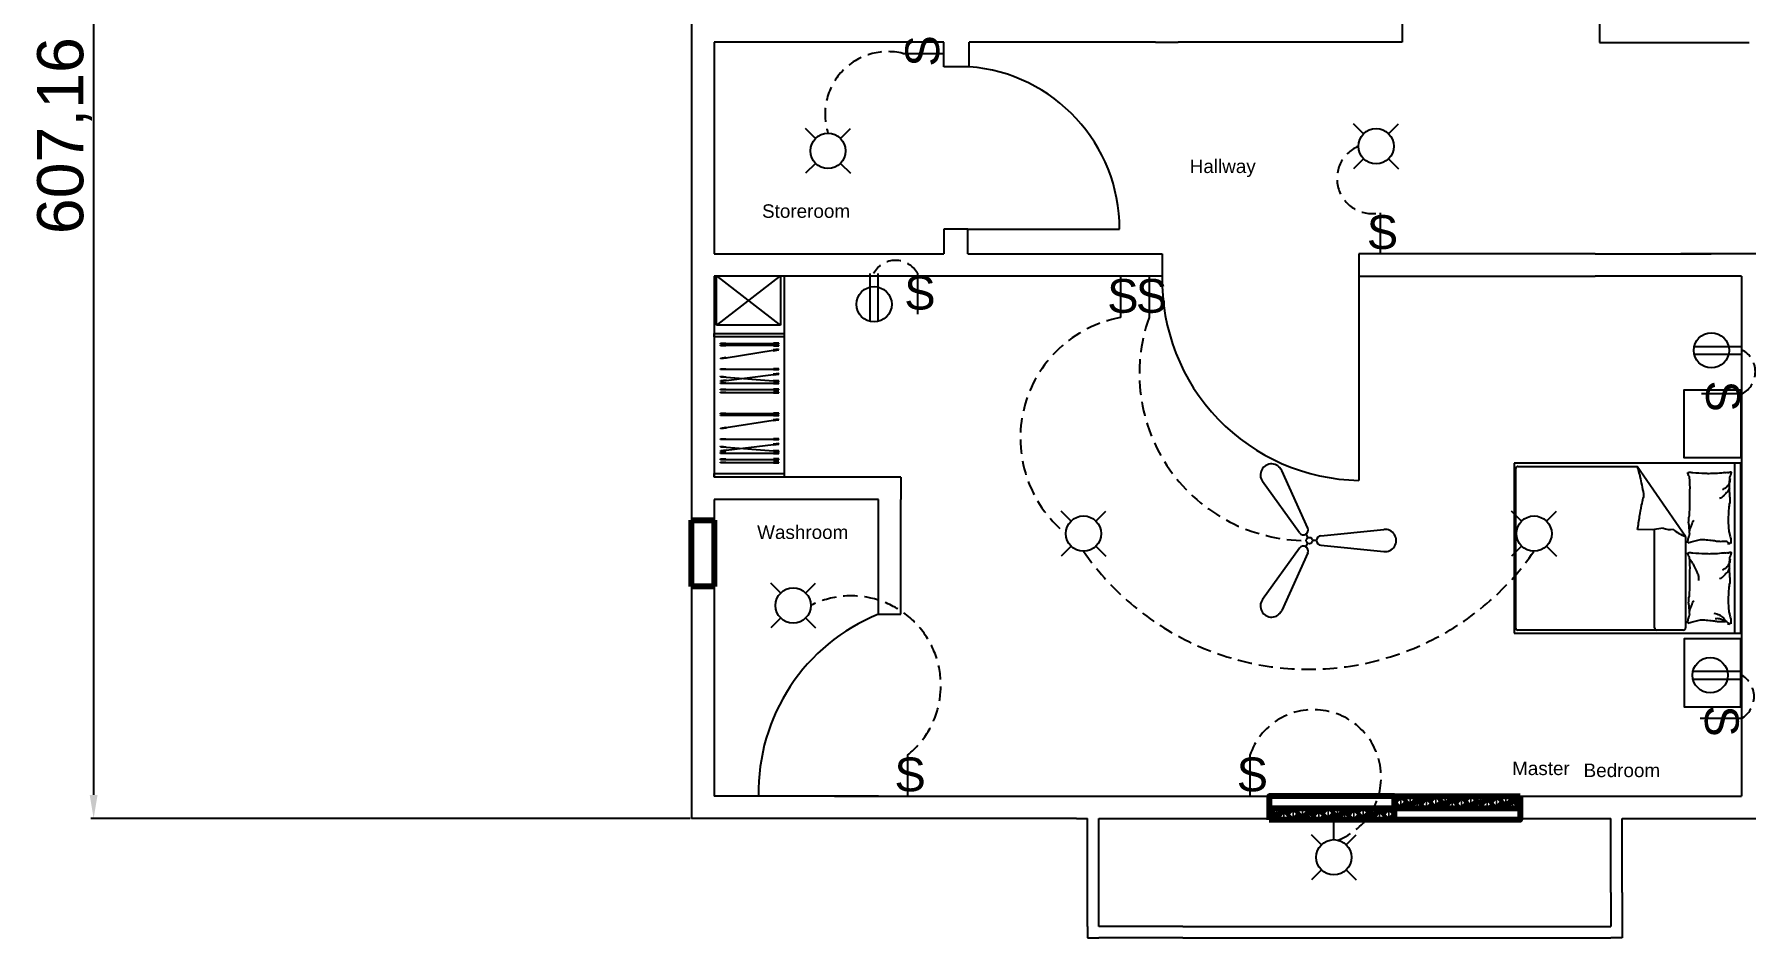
# Model space of a CAD drawing. Header units: feet. Extents: x 15180 to 17114, y 6067 to 8094.
# Drawn here: x 15180 to 15941, y 6067 to 6469 of the extents above; entities that cross this region are included whole.
import ezdxf

# ---------------------------------------------------------------- set-up
doc = ezdxf.new("R2010")
doc.units = ezdxf.units.FT
doc.linetypes.add('HIDDEN', pattern=[9.525, 6.35, -3.175])
for name, color, linetype in [('Dimension', 130, 'Continuous'), ('doors', 211, 'Continuous'), ('Electrical', 50, 'Continuous'), ('Electrical Hidden', 120, 'HIDDEN'), ('freecads.com', 7, 'Continuous'), ('Switches', 90, 'Continuous')]:
    doc.layers.add(name, color=color, linetype=linetype)
doc.layers.add('Windows', color=142, linetype='Continuous', lineweight=80)
doc.styles.add('DIM_FONT', font='SIMPLEX.shx', dxfattribs={"width": 0.8})
doc.styles.get("Standard").update_dxf_attribs({"font": 'arial.ttf'})
doc.dimstyles.new('ISO-25', dxfattribs={"dimtxt": 20.5, "dimasz": 10.5, "dimexe": 1.25, "dimexo": 0.625, "dimtad": 1, "dimtxsty": 'Standard', "dimcen": 2.5, "dimadec": 0, "dimazin": 0, "dimtfac": 1, "dimtmove": 0, "dimatfit": 3, "dimfxl": 1, "dimarcsym": 0})

# ---------------------------------------------------------------- blocks, each defined once
blk = doc.blocks.new('*D4')
at = {"layer": 'Defpoints', "color": 0, "transparency": 16777216}
for p in [(15472.11, 6727.24), (15206.46, 6120.08), (15472.11, 6120.08)]:
    blk.add_point(p, dxfattribs=at)
at = {"layer": 'Dimension', "color": 0, "lineweight": -2, "transparency": 16777216}
for p, q in [((15471.49, 6727.24), (15205.21, 6727.24)), ((15206.46, 6716.74), (15206.46, 6130.58)), ((15471.49, 6120.08), (15205.21, 6120.08))]:
    blk.add_line(p, q, dxfattribs=at)
at = {"layer": 'Dimension', "color": 0, "transparency": 16777216}
for points in [[(15204.71, 6716.74), (15208.21, 6716.74), (15206.46, 6727.24)], [(15204.71, 6130.58), (15208.21, 6130.58), (15206.46, 6120.08)]]:
    blk.add_solid(points, dxfattribs=at)
at = {"layer": 'Dimension', "color": 0, "transparency": 16777216, "insert": (15193.52, 6423.66), "char_height": 20.5, "attachment_point": 5, "rotation": 90}
blk.add_mtext('607,16', dxfattribs=at)
blk = doc.blocks.new('*U116')
at = {"layer": 'Electrical'}
blk.add_line((-2.22, -2.22), (2.22, 2.22), dxfattribs=at)
blk = doc.blocks.new('*U117')
at = {"layer": 'Electrical', "color": 0, "linetype": 'ByBlock', "lineweight": -2, "transparency": 16777216}
for p, rotation in [((12970.18, 6151.56), 90.00000000000001), ((12970.18, 6136.04), 180), ((12985.7, 6136.04), 270)]:
    blk.add_blockref('*U116', p, dxfattribs=dict(at, rotation=rotation))
blk.add_blockref('*U116', (12985.7, 6151.56), dxfattribs=at)
blk = doc.blocks.new('*U119')
at = {"layer": 'Electrical'}
blk.add_line((-2.22, -2.22), (2.22, 2.22), dxfattribs=at)
blk = doc.blocks.new('*U120')
at = {"layer": 'Electrical', "color": 0, "linetype": 'ByBlock', "lineweight": -2, "transparency": 16777216}
for p, rotation in [((12970.18, 6151.56), 90.00000000000001), ((12970.18, 6136.04), 180), ((12985.7, 6136.04), 270)]:
    blk.add_blockref('*U119', p, dxfattribs=dict(at, rotation=rotation))
blk.add_blockref('*U119', (12985.7, 6151.56), dxfattribs=at)
blk = doc.blocks.new('*U122')
at = {"layer": 'Electrical'}
blk.add_line((-2.22, -2.22), (2.22, 2.22), dxfattribs=at)
blk = doc.blocks.new('*U123')
at = {"layer": 'Electrical', "color": 0, "linetype": 'ByBlock', "lineweight": -2, "transparency": 16777216}
for p, rotation in [((12970.18, 6151.56), 90.00000000000001), ((12970.18, 6136.04), 180), ((12985.7, 6136.04), 270)]:
    blk.add_blockref('*U122', p, dxfattribs=dict(at, rotation=rotation))
blk.add_blockref('*U122', (12985.7, 6151.56), dxfattribs=at)
blk = doc.blocks.new('*U125')
at = {"layer": 'Electrical'}
blk.add_line((-2.22, -2.22), (2.22, 2.22), dxfattribs=at)
blk = doc.blocks.new('*U126')
at = {"layer": 'Electrical', "color": 0, "linetype": 'ByBlock', "lineweight": -2, "transparency": 16777216}
for p, rotation in [((12970.18, 6151.56), 90.00000000000001), ((12970.18, 6136.04), 180), ((12985.7, 6136.04), 270)]:
    blk.add_blockref('*U125', p, dxfattribs=dict(at, rotation=rotation))
blk.add_blockref('*U125', (12985.7, 6151.56), dxfattribs=at)
blk = doc.blocks.new('*U128')
at = {"layer": 'Electrical'}
blk.add_line((-2.22, -2.22), (2.22, 2.22), dxfattribs=at)
blk = doc.blocks.new('*U129')
at = {"layer": 'Electrical', "color": 0, "linetype": 'ByBlock', "lineweight": -2, "transparency": 16777216}
for p, rotation in [((12970.18, 6151.56), 90.00000000000001), ((12970.18, 6136.04), 180), ((12985.7, 6136.04), 270)]:
    blk.add_blockref('*U128', p, dxfattribs=dict(at, rotation=rotation))
blk.add_blockref('*U128', (12985.7, 6151.56), dxfattribs=at)
blk = doc.blocks.new('*U164')
at = {"layer": 'Electrical'}
blk.add_line((-2.22, -2.22), (2.22, 2.22), dxfattribs=at)
blk = doc.blocks.new('*U165')
at = {"layer": 'Electrical', "color": 0, "linetype": 'ByBlock', "lineweight": -2, "transparency": 16777216}
for p, rotation in [((12970.18, 6151.56), 90.00000000000001), ((12970.18, 6136.04), 180), ((12985.7, 6136.04), 270)]:
    blk.add_blockref('*U164', p, dxfattribs=dict(at, rotation=rotation))
blk.add_blockref('*U164', (12985.7, 6151.56), dxfattribs=at)
blk = doc.blocks.new('*U173')
at = {"layer": 'Electrical', "color": 1}
for p, q in [((-16.81, 0), (-18.58, 0)), ((-14.9, 2.11), (13.13, 4.93)), ((-14.9, -2.11), (13.13, -4.93))]:
    blk.add_line(p, q, dxfattribs=at)
for centre, radius, start, end in [((-14.68, 0), 2.12, 95.73917, 264.26083), ((13.62, 0), 4.95, 264.26083, 95.73917)]:
    blk.add_arc(centre, radius, start, end, dxfattribs=at)
blk = doc.blocks.new('*U174')
at = {"layer": 'Electrical', "color": 0, "linetype": 'ByBlock', "lineweight": -2, "transparency": 16777216}
for p, rotation in [((11046.94, 5535.16), 120), ((11046.94, 5500.53), 239.9999999999999)]:
    blk.add_blockref('*U173', p, dxfattribs=dict(at, rotation=rotation))
blk.add_blockref('*U173', (11076.93, 5517.84), dxfattribs=at)

msp = doc.modelspace()

# ---------------------------------------------------------------- hatches: boundary and pattern name
at = {"layer": 'Windows'}
h = msp.add_hatch(dxfattribs=at)
h.set_pattern_fill('ANSI36', color=256, scale=0.675929)
h.set_pattern_definition([(45, (4690.1043, 872.6192), (1.13812798, 4.17313593), [5.36518675, -1.07303735, 0, -1.07303735])])
h.paths.add_polyline_path([(15728.781, 6124.616), (15728.781, 6119.501), (15784.505, 6119.501), (15784.505, 6124.616)])
h.paths.add_polyline_path([(15784.505, 6130.084), (15784.505, 6124.616), (15840.228, 6124.616), (15840.228, 6130.084)])

# ---------------------------------------------------------------- linework, layer by layer
for p, q in [((15472.113, 6727.242), (15472.113, 6120.084)), ((15787.824, 6475.376), (15787.824, 6465.223)), ((15875.506, 6475.376), (15875.507, 6465.073)), ((15482.113, 6465.223), (15482.113, 6371.19)), ((15584.236, 6465.223), (15482.113, 6465.223)), ((15584.236, 6454.313), (15584.236, 6465.223)), ((15678.259, 6465.223), (15595.492, 6465.223)), ((15595.492, 6454.313), (15595.492, 6465.223)), ((15678.259, 6465.223), (15688.259, 6465.223)), ((15787.217, 6465.223), (15688.259, 6465.223)), ((15787.824, 6465.223), (15787.217, 6465.223)), ((15875.507, 6465.073), (15942.022, 6465.074)), ((15595.492, 6454.313), (15584.236, 6454.313)), ((15594.809, 6382.101), (15584.236, 6382.074)), ((15584.236, 6382.074), (15584.236, 6371.19)), ((15594.809, 6371.19), (15594.809, 6382.101)), ((15482.113, 6371.19), (15584.236, 6371.19)), ((15594.809, 6371.19), (15594.809, 6371.19)), ((15594.809, 6371.19), (15681.227, 6371.19)), ((15681.227, 6371.19), (15681.227, 6361.19)), ((15873.635, 6371.19), (15768.573, 6371.19)), ((15873.635, 6371.19), (15925.141, 6371.19)), ((15938.622, 6371.19), (15911.659, 6371.19)), ((15948.622, 6371.19), (15938.622, 6371.19)), ((15681.227, 6361.19), (15482.113, 6361.19)), ((15482.113, 6361.19), (15482.113, 6326.543)), ((15681.227, 6361.19), (15681.227, 6361.19)), ((15768.573, 6361.19), (15873.635, 6361.19)), ((15938.622, 6361.19), (15873.635, 6361.19)), ((15938.622, 6361.19), (15938.622, 6130.084)), ((15938.622, 6361.19), (15938.622, 6361.19)), ((15482.113, 6326.543), (15482.113, 6271.87)), ((15565.11, 6271.87), (15482.113, 6271.87)), ((15565.11, 6271.87), (15565.11, 6261.87)), ((15555.11, 6261.87), (15482.113, 6261.87)), ((15482.113, 6261.87), (15482.113, 6251.008)), ((15555.11, 6210.877), (15555.11, 6261.87)), ((15565.11, 6210.877), (15565.11, 6261.87)), ((15482.113, 6251.008), (15482.113, 6130.084)), ((15555.11, 6210.877), (15565.11, 6210.877)), ((15535.566, 6130.084), (15482.113, 6130.084)), ((15535.566, 6130.084), (15552.459, 6130.084)), ((15552.459, 6130.084), (15542.459, 6130.084)), ((15552.459, 6130.084), (15653.114, 6130.084)), ((15653.114, 6130.084), (15699.811, 6130.084)), ((15699.811, 6130.084), (15728.781, 6130.084)), ((15840.228, 6130.084), (15880.622, 6130.084)), ((15880.622, 6130.084), (15924.381, 6130.084)), ((15924.381, 6130.084), (15938.622, 6130.084)), ((15643.114, 6120.084), (15472.113, 6120.084)), ((15643.114, 6120.084), (15648.114, 6120.084)), ((15648.114, 6072.061), (15648.114, 6120.084)), ((15653.114, 6072.061), (15653.114, 6120.084)), ((15653.114, 6120.084), (15699.811, 6120.084)), ((15699.811, 6120.084), (15728.781, 6120.084)), ((15840.228, 6120.084), (15880.622, 6120.084)), ((15880.622, 6087.213), (15880.622, 6120.084)), ((15880.622, 6120.084), (15880.622, 6120.084)), ((15885.622, 6087.213), (15885.622, 6120.084)), ((15885.622, 6120.084), (15890.622, 6120.084)), ((15890.622, 6120.084), (15924.381, 6120.084)), ((15924.381, 6120.084), (16008.862, 6120.084)), ((15880.622, 6087.213), (15880.622, 6072.061)), ((15885.622, 6087.213), (15885.622, 6072.061)), ((15648.114, 6072.061), (15648.114, 6067.061)), ((15690.371, 6072.061), (15653.114, 6072.061)), ((15690.371, 6072.061), (15880.622, 6072.061)), ((15885.622, 6072.061), (15885.622, 6067.061)), ((15648.114, 6067.061), (15653.114, 6067.061)), ((15690.371, 6067.061), (15653.114, 6067.061)), ((15690.371, 6067.061), (15880.622, 6067.061)), ((15885.622, 6067.061), (15880.622, 6067.061))]:
    msp.add_line(p, q)
at = {"layer": 'doors'}
for p, q in [((15594.837, 6382.101), (15662.308, 6382.101)), ((15768.573, 6371.19), (15768.573, 6270.405)), ((15555.11, 6130.084), (15501.925, 6130.084))]:
    msp.add_line(p, q, dxfattribs=at)
for centre, radius, start, end in [((15589.878, 6382.101), 72.43, 0, 85.554639), ((15770.194, 6359.377), 88.986, 178.832402, 268.956057), ((15587.02, 6131.968), 85.116, 112.018158, 181.26881)]:
    msp.add_arc(centre, radius, start, end, dxfattribs=at)
at = {"layer": 'Electrical', "color": 6}
for p, q in [((15566.035, 6460.199), (15584.236, 6460.199)), ((15778.005, 6389.391), (15778.005, 6371.19)), ((15662.649, 6361.021), (15662.649, 6342.82)), ((15675.402, 6361.021), (15675.402, 6342.82)), ((15568.126, 6148.285), (15568.126, 6130.084)), ((15720.182, 6148.285), (15720.182, 6130.084))]:
    msp.add_line(p, q, dxfattribs=at)
at = {"layer": 'Electrical', "color": 3}
for p, q in [((15572.481, 6362.468), (15572.481, 6344.267)), ((15939.01, 6308.941), (15920.809, 6308.941)), ((15938.461, 6164.528), (15920.26, 6164.528))]:
    msp.add_line(p, q, dxfattribs=at)
at = {"layer": 'Electrical'}
msp.add_line((15757.496, 6110.684), (15757.496, 6118.684), dxfattribs=at)
for centre in [(15776.278, 6418.953), (15532.735, 6416.891), (15646.252, 6246.752), (15846.451, 6246.752), (15517.256, 6214.786), (15757.496, 6102.847)]:
    msp.add_circle(centre, 7.837, dxfattribs=at)
at = {"layer": 'Electrical', "color": 1}
msp.add_circle((15746.628, 6243.672), 1.415, dxfattribs=at)
at = {"layer": 'Electrical Hidden'}
for centre, radius, start, end in [((15559.318, 6433.138), 27.882, 76.060392, 197.556221), ((15774.477, 6404.578), 15.591, 112.77738, 283.079168), ((15562.768, 6357.151), 11.072, 28.700221, 152.13358), ((15672.809, 6289.166), 54.607, 100.722003, 230.961481), ((15745.29, 6317.878), 74.205, 160.359441, 269.939989), ((15933.693, 6318.653), 11.072, 298.700221, 62.13358), ((15746.352, 6308.134), 121.701, 214.663994, 325.336006), ((15543.053, 6179.234), 39.831, 309.011048, 116.801807), ((15933.144, 6174.24), 11.072, 298.700221, 62.13358), ((15748.516, 6138.481), 29.982, 290.972953, 160.914987)]:
    msp.add_arc(centre, radius, start, end, dxfattribs=at)
at = {"layer": 'freecads.com'}
for p, q in [((15482.113, 6361.19), (15482.113, 6273.427)), ((15511.345, 6361.19), (15483.185, 6339.342)), ((15483.185, 6339.342), (15483.185, 6361.19)), ((15511.676, 6339.342), (15483.516, 6361.19)), ((15511.676, 6361.19), (15511.676, 6339.342)), ((15513.258, 6361.19), (15513.258, 6273.427)), ((15482.113, 6334.161), (15482.113, 6335.718)), ((15482.113, 6335.718), (15513.258, 6335.718)), ((15511.676, 6339.342), (15483.185, 6339.342)), ((15513.258, 6335.718), (15513.258, 6334.161)), ((15513.258, 6334.161), (15482.113, 6334.161)), ((15485.005, 6331.073), (15485.005, 6331.429)), ((15485.005, 6331.429), (15487.423, 6331.429)), ((15487.423, 6331.073), (15485.005, 6331.073)), ((15485.005, 6330.291), (15485.005, 6330.646)), ((15485.005, 6330.646), (15487.423, 6330.646)), ((15487.423, 6330.291), (15485.005, 6330.291)), ((15487.423, 6331.429), (15487.423, 6331.073)), ((15487.423, 6331.251), (15508.551, 6331.251)), ((15487.423, 6330.646), (15487.423, 6330.291)), ((15487.423, 6330.468), (15508.551, 6330.468)), ((15487.548, 6324.959), (15508.419, 6328.241)), ((15510.781, 6328.792), (15508.392, 6328.417)), ((15508.392, 6328.417), (15508.447, 6328.065)), ((15508.447, 6328.065), (15510.836, 6328.441)), ((15510.969, 6331.429), (15508.551, 6331.429)), ((15508.551, 6331.429), (15508.551, 6331.073)), ((15508.551, 6331.073), (15510.969, 6331.073)), ((15510.969, 6330.646), (15508.551, 6330.646)), ((15508.551, 6330.646), (15508.551, 6330.291)), ((15508.551, 6330.291), (15510.969, 6330.291)), ((15510.836, 6328.441), (15510.781, 6328.792)), ((15510.969, 6331.073), (15510.969, 6331.429)), ((15510.969, 6330.291), (15510.969, 6330.646)), ((15485.005, 6319.649), (15485.005, 6320.005)), ((15485.005, 6320.005), (15487.423, 6320.005)), ((15487.423, 6319.649), (15485.005, 6319.649)), ((15485.131, 6324.759), (15487.52, 6325.134)), ((15485.186, 6324.407), (15485.131, 6324.759)), ((15487.575, 6324.783), (15485.186, 6324.407)), ((15487.423, 6320.005), (15487.423, 6319.649)), ((15487.423, 6319.827), (15508.551, 6319.827)), ((15487.52, 6325.134), (15487.575, 6324.783)), ((15510.969, 6320.005), (15508.551, 6320.005)), ((15508.551, 6320.005), (15508.551, 6319.649)), ((15508.551, 6319.649), (15510.969, 6319.649)), ((15510.969, 6319.649), (15510.969, 6320.005)), ((15485.005, 6313.485), (15485.005, 6313.84)), ((15485.005, 6313.84), (15487.423, 6313.84)), ((15487.423, 6313.485), (15485.005, 6313.485)), ((15485.033, 6316.329), (15485.061, 6316.684)), ((15487.443, 6316.136), (15485.033, 6316.329)), ((15485.061, 6316.684), (15487.472, 6316.49)), ((15485.078, 6314.758), (15487.478, 6315.051)), ((15485.121, 6314.404), (15485.078, 6314.758)), ((15487.522, 6314.698), (15485.121, 6314.404)), ((15487.423, 6313.84), (15487.423, 6313.485)), ((15487.423, 6313.663), (15508.551, 6313.663)), ((15487.472, 6316.49), (15487.443, 6316.136)), ((15487.458, 6316.313), (15508.518, 6314.623)), ((15487.478, 6315.051), (15487.522, 6314.698)), ((15487.5, 6314.874), (15508.472, 6317.438)), ((15510.851, 6317.908), (15508.451, 6317.615)), ((15508.451, 6317.615), (15508.494, 6317.262)), ((15508.494, 6317.262), (15510.894, 6317.555)), ((15508.532, 6314.8), (15508.504, 6314.446)), ((15508.504, 6314.446), (15510.914, 6314.252)), ((15510.943, 6314.607), (15508.532, 6314.8)), ((15510.969, 6313.84), (15508.551, 6313.84)), ((15508.551, 6313.84), (15508.551, 6313.485)), ((15508.551, 6313.485), (15510.969, 6313.485)), ((15510.894, 6317.555), (15510.851, 6317.908)), ((15510.914, 6314.252), (15510.943, 6314.607)), ((15510.969, 6313.485), (15510.969, 6313.84)), ((15484.917, 6309.261), (15484.917, 6309.617)), ((15484.917, 6309.617), (15487.335, 6309.617)), ((15487.335, 6309.261), (15484.917, 6309.261)), ((15485.005, 6310.668), (15485.005, 6311.024)), ((15485.005, 6311.024), (15487.423, 6311.024)), ((15487.423, 6310.668), (15485.005, 6310.668)), ((15487.335, 6309.617), (15487.335, 6309.261)), ((15487.335, 6309.439), (15508.463, 6309.439)), ((15487.423, 6311.024), (15487.423, 6310.668)), ((15487.423, 6310.846), (15508.551, 6310.846)), ((15510.881, 6309.617), (15508.463, 6309.617)), ((15508.463, 6309.617), (15508.463, 6309.261)), ((15508.463, 6309.261), (15510.881, 6309.261)), ((15510.969, 6311.024), (15508.551, 6311.024)), ((15508.551, 6311.024), (15508.551, 6310.668)), ((15508.551, 6310.668), (15510.969, 6310.668)), ((15510.881, 6309.261), (15510.881, 6309.617)), ((15510.969, 6310.668), (15510.969, 6311.024)), ((15485.005, 6299.965), (15485.005, 6300.321)), ((15485.005, 6300.321), (15487.423, 6300.321)), ((15487.423, 6299.965), (15485.005, 6299.965)), ((15485.005, 6299.183), (15485.005, 6299.539)), ((15485.005, 6299.539), (15487.423, 6299.539)), ((15487.423, 6299.183), (15485.005, 6299.183)), ((15487.423, 6300.321), (15487.423, 6299.965)), ((15487.423, 6300.143), (15508.551, 6300.143)), ((15487.423, 6299.539), (15487.423, 6299.183)), ((15487.423, 6299.361), (15508.551, 6299.361)), ((15487.548, 6293.851), (15508.419, 6297.133)), ((15510.781, 6297.685), (15508.392, 6297.309)), ((15508.392, 6297.309), (15508.447, 6296.958)), ((15508.447, 6296.958), (15510.836, 6297.333)), ((15510.969, 6300.321), (15508.551, 6300.321)), ((15508.551, 6300.321), (15508.551, 6299.965)), ((15508.551, 6299.965), (15510.969, 6299.965)), ((15510.969, 6299.539), (15508.551, 6299.539)), ((15508.551, 6299.539), (15508.551, 6299.183)), ((15508.551, 6299.183), (15510.969, 6299.183)), ((15510.836, 6297.333), (15510.781, 6297.685)), ((15510.969, 6299.965), (15510.969, 6300.321)), ((15510.969, 6299.183), (15510.969, 6299.539)), ((15485.131, 6293.651), (15487.52, 6294.027)), ((15485.186, 6293.3), (15485.131, 6293.651)), ((15487.575, 6293.675), (15485.186, 6293.3)), ((15487.52, 6294.027), (15487.575, 6293.675)), ((15485.005, 6288.542), (15485.005, 6288.898)), ((15485.005, 6288.898), (15487.423, 6288.898)), ((15487.423, 6288.542), (15485.005, 6288.542)), ((15485.005, 6282.377), (15485.005, 6282.733)), ((15485.005, 6282.733), (15487.423, 6282.733)), ((15487.423, 6282.377), (15485.005, 6282.377)), ((15485.033, 6285.222), (15485.061, 6285.576)), ((15487.443, 6285.028), (15485.033, 6285.222)), ((15485.061, 6285.576), (15487.472, 6285.383)), ((15485.078, 6283.65), (15487.478, 6283.943)), ((15485.121, 6283.297), (15485.078, 6283.65)), ((15487.522, 6283.59), (15485.121, 6283.297)), ((15487.423, 6288.898), (15487.423, 6288.542)), ((15487.423, 6288.72), (15508.551, 6288.72)), ((15487.423, 6282.733), (15487.423, 6282.377)), ((15487.423, 6282.555), (15508.551, 6282.555)), ((15487.472, 6285.383), (15487.443, 6285.028)), ((15487.458, 6285.206), (15508.518, 6283.515)), ((15487.478, 6283.943), (15487.522, 6283.59)), ((15487.5, 6283.767), (15508.472, 6286.331)), ((15510.851, 6286.801), (15508.451, 6286.507)), ((15508.451, 6286.507), (15508.494, 6286.154)), ((15508.494, 6286.154), (15510.894, 6286.447)), ((15508.532, 6283.693), (15508.504, 6283.338)), ((15508.504, 6283.338), (15510.914, 6283.145)), ((15510.943, 6283.499), (15508.532, 6283.693)), ((15510.969, 6288.898), (15508.551, 6288.898)), ((15508.551, 6288.898), (15508.551, 6288.542)), ((15508.551, 6288.542), (15510.969, 6288.542)), ((15510.969, 6282.733), (15508.551, 6282.733)), ((15508.551, 6282.733), (15508.551, 6282.377)), ((15508.551, 6282.377), (15510.969, 6282.377)), ((15510.894, 6286.447), (15510.851, 6286.801)), ((15510.914, 6283.145), (15510.943, 6283.499)), ((15510.969, 6288.542), (15510.969, 6288.898)), ((15510.969, 6282.377), (15510.969, 6282.733)), ((15484.917, 6278.153), (15484.917, 6278.509)), ((15484.917, 6278.509), (15487.335, 6278.509)), ((15487.335, 6278.153), (15484.917, 6278.153)), ((15485.005, 6279.56), (15485.005, 6279.916)), ((15485.005, 6279.916), (15487.423, 6279.916)), ((15487.423, 6279.56), (15485.005, 6279.56)), ((15487.335, 6278.509), (15487.335, 6278.153)), ((15487.335, 6278.331), (15508.463, 6278.331)), ((15487.423, 6279.916), (15487.423, 6279.56)), ((15487.423, 6279.738), (15508.551, 6279.738)), ((15510.881, 6278.509), (15508.463, 6278.509)), ((15508.463, 6278.509), (15508.463, 6278.153)), ((15508.463, 6278.153), (15510.881, 6278.153)), ((15510.969, 6279.916), (15508.551, 6279.916)), ((15508.551, 6279.916), (15508.551, 6279.56)), ((15508.551, 6279.56), (15510.969, 6279.56)), ((15510.881, 6278.153), (15510.881, 6278.509)), ((15510.969, 6279.56), (15510.969, 6279.916)), ((15938.331, 6278.024), (15837.666, 6278.024)), ((15837.666, 6278.024), (15837.666, 6202.525)), ((15838.279, 6204.831), (15838.279, 6275.586)), ((15839.285, 6276.593), (15892.23, 6276.593)), ((15913.742, 6245.483), (15892.23, 6276.593)), ((15935.695, 6202.525), (15935.695, 6278.024)), ((15938.331, 6202.525), (15938.331, 6278.024)), ((15482.113, 6271.87), (15482.113, 6273.427)), ((15482.113, 6273.427), (15513.258, 6273.427)), ((15513.258, 6271.87), (15482.113, 6271.87)), ((15513.258, 6273.427), (15513.258, 6271.87)), ((15898.992, 6248.447), (15892.442, 6248.534)), ((15903.794, 6249.133), (15898.992, 6248.447)), ((15900.021, 6204.831), (15900.021, 6248.594)), ((15913.742, 6245.483), (15913.742, 6204.831)), ((15916.27, 6243.022), (15920.426, 6244.061)), ((15914.758, 6242.644), (15916.27, 6243.022)), ((15914.758, 6206.946), (15916.27, 6207.324)), ((15916.27, 6207.324), (15920.426, 6208.364)), ((15837.666, 6202.525), (15938.331, 6202.525)), ((15912.735, 6203.824), (15839.285, 6203.824))]:
    msp.add_line(p, q, dxfattribs=at)
for points in [[(15938.331, 6280.409), (15913.165, 6280.409), (15913.165, 6310.608), (15938.331, 6310.608)], [(15938.331, 6200.008), (15913.165, 6200.008), (15913.165, 6169.809), (15938.331, 6169.809)]]:
    msp.add_lwpolyline(points, close=True, dxfattribs=at)
for centre, radius, start, end in [((15839.285, 6275.586), 1.007, 90, 180), ((15981.048, 6301.952), 92.367, 195.935189, 197.736386), ((15925.321, 6281.215), 33.088, 192.925537, 195.935189), ((15914.693, 6273.921), 0.0665, 286.697766, 7.120394), ((15910.484, 6272.627), 4.403, 7.120394, 16.221151), ((15914.927, 6274.887), 0.973, 260.001642, 286.697766), ((15914.219, 6257.82), 16.166, 80.001642, 86.495142), ((15880.449, 5588.405), 686.31, 86.495142, 86.945042), ((15933.233, 6227.863), 45.956, 93.368749, 97.680897), ((15932.626, 6263.979), 9.983, 97.680897, 102.109458), ((15929.54, 6286.131), 12.383, 278.133483, 282.109458), ((15932.741, 6275.56), 1.65, 248.579016, 278.133483), ((15933.268, 6273.198), 0.785, 68.579016, 111.990399), ((15933.765, 6273.973), 0.215, 111.990399, 191.893057), ((15933.724, 6274.283), 0.117, 250.436033, 11.893057), ((15935.277, 6273.093), 1.453, 149.348745, 184.30254), ((15933.998, 6274.371), 0.172, 201.788302, 250.436033), ((15935.201, 6274.304), 1.264, 184.30254, 201.788302), ((16094.508, 6310.211), 204.579, 190.727561, 192.925537), ((15911.421, 6271.402), 3.862, 16.221151, 27.284117), ((15917.351, 6272.989), 2.28, 192.869038, 207.284117), ((15922.653, 6272.402), 7.343, 183.573973, 192.869038), ((15974.082, 6271.059), 58.588, 180.286545, 183.573973), ((16203.394, 6262.533), 287.826, 179.029622, 180.286545), ((15920.447, 6204.744), 68.715, 86.945042, 88.366911), ((15926.117, 6239.259), 34.162, 88.366911, 93.368749), ((15933.102, 6262.148), 4.993, 108.439652, 126.176645), ((15935.558, 6263.944), 4.993, 126.176645, 143.913639), ((15937.412, 6266.603), 4.993, 143.913639, 164.064758), ((15943.741, 6261.764), 11.779, 152.760412, 159.139718), ((15858.103, 6268.682), 75.21, 358.092113, 0.575741), ((15889.475, 6262.499), 43.951, 0.575741, 4.801846), ((15892.171, 6273.225), 41.312, 354.740812, 358.092113), ((15938.356, 6269.912), 4.993, 164.064758, 184.215878), ((15931.126, 6273.233), 2.714, 329.348745, 354.740812), ((15765.773, 6280.811), 130.258, 348.325863, 350.50498), ((15770.962, 6288.218), 126.625, 346.809597, 348.325863), ((15904.651, 6261.282), 9.772, 166.809597, 172.269618), ((15898.012, 6264.056), 2.926, 172.269618, 190.727561), ((16084.622, 6253.388), 169.227, 177.39037, 179.029622), ((15933.612, 6253.433), 10.076, 113.002769, 118.316764), ((15931.237, 6260.78), 2.482, 118.316764, 129.034936), ((15938.239, 6255.118), 11.335, 129.034936, 136.188492), ((15946.552, 6251.681), 19.713, 136.188492, 141.611434), ((15935.763, 6263.559), 3.865, 141.611434, 152.760412), ((15906.857, 6262.882), 26.64, 349.810124, 353.913305), ((15941.009, 6259.718), 7.669, 169.810124, 177.461414), ((15947.991, 6262.295), 14.581, 177.461414, 184.801846), ((15704.789, 6279.92), 190.26, 350.50498, 352.308005), ((15844.661, 6257.504), 70.705, 355.382418, 357.250935), ((15903.792, 6249.492), 11.579, 357.250935, 11.558562), ((15976.448, 6251.325), 61.227, 175.382418, 177.39037), ((15882.359, 6265.399), 37.179, 336.515592, 338.342257), ((15883.304, 6267.573), 37.179, 334.688926, 336.515592), ((15880.279, 6258.169), 52.798, 353.913305, 0), ((15898.716, 6248.058), 34.361, 0, 7.546851), ((15906.917, 6257.644), 9.065, 249.85116, 278.135581), ((15920.245, 6263.206), 18.878, 230.355461, 249.85116), ((15901.26, 6244.937), 13.628, 350.515896, 355.91706), ((15903.821, 6247.421), 11.56, 342.613588, 350.515896), ((15921.212, 6244.841), 6.027, 162.613588, 173.565946), ((15922.656, 6248.113), 7.344, 173.565946, 191.558562), ((15880.434, 6260.221), 37.179, 340.572018, 342.801779), ((15881.397, 6262.95), 37.179, 338.342257, 340.572018), ((15920.584, 6247.466), 3.408, 267.335118, 284.045194), ((15926.029, 6276.995), 33.158, 261.994949, 267.335118), ((15927.86, 6259.474), 15.962, 257.801621, 261.994949), ((15918.169, 6199.905), 44.395, 77.801621, 80.315634), ((15927.549, 6233.031), 10.267, 80.315634, 90), ((15931.964, 6218.543), 24.755, 90, 96.232365), ((15931.179, 6241.766), 1.721, 4.400209, 63.419479), ((15921.342, 6244.75), 12.193, 7.546851, 15.743984), ((15948.602, 6248.602), 15.34, 188.437194, 195.743984), ((15941.948, 6244.44), 8.11, 180, 188.437194), ((15914.712, 6242.647), 0.0461, 355.91706, 104.044937), ((15914.693, 6238.223), 0.0665, 286.697766, 7.120394), ((15910.484, 6236.929), 4.403, 7.120394, 16.221151), ((15914.927, 6239.189), 0.973, 260.001642, 286.697766), ((15911.421, 6235.705), 3.862, 16.221151, 27.284117), ((15917.351, 6237.291), 2.28, 192.869038, 207.284117), ((15914.219, 6222.122), 16.166, 80.001642, 86.495142), ((15922.653, 6236.704), 7.343, 183.573973, 192.869038), ((15946.475, 6255.281), 36.673, 212.13498, 215.826285), ((15880.449, 5552.707), 686.31, 86.495142, 86.945042), ((15920.447, 6169.047), 68.715, 86.945042, 88.366911), ((15926.117, 6203.561), 34.162, 88.366911, 93.368749), ((15933.233, 6192.165), 45.956, 93.368749, 97.680897), ((15932.626, 6228.282), 9.983, 97.680897, 102.109458), ((15929.54, 6250.434), 12.383, 278.133483, 282.109458), ((15932.741, 6239.862), 1.65, 248.579016, 278.133483), ((15933.543, 6241.769), 0.661, 63.419479, 168.727623), ((15933.268, 6237.501), 0.785, 68.579016, 111.990399), ((15892.171, 6237.527), 41.312, 354.740812, 358.092113), ((15931.126, 6237.535), 2.714, 329.348745, 354.740812), ((15933.765, 6238.276), 0.215, 111.990399, 191.893057), ((15933.724, 6238.585), 0.117, 250.436033, 11.893057), ((15935.277, 6237.396), 1.453, 149.348745, 184.30254), ((15938.388, 6242.36), 4.55, 168.727623, 180), ((15933.998, 6238.673), 0.172, 201.788302, 250.436033), ((15935.201, 6238.606), 1.264, 184.30254, 201.788302), ((15974.082, 6235.362), 58.588, 180.286545, 183.573973), ((16203.394, 6226.835), 287.826, 179.029622, 180.286545), ((15930.823, 6240.836), 15.736, 206.49848, 212.13498), ((15983.187, 6262.162), 72.09, 204.326528, 206.49848), ((15942.529, 6239.001), 25.501, 200.674281, 204.326528), ((15922.203, 6228.704), 2.918, 184.082772, 200.674281), ((15938.239, 6219.42), 11.335, 129.034936, 136.188492), ((15933.102, 6226.45), 4.993, 108.439652, 126.176645), ((15946.552, 6215.983), 19.713, 136.188492, 141.611434), ((15935.558, 6228.246), 4.993, 126.176645, 143.913639), ((15935.763, 6227.861), 3.865, 141.611434, 152.760412), ((15937.412, 6230.906), 4.993, 143.913639, 164.064758), ((15943.741, 6226.067), 11.779, 152.760412, 159.139718), ((15858.103, 6232.985), 75.21, 358.092113, 0.575741), ((15889.475, 6226.802), 43.951, 0.575741, 4.801846), ((15938.356, 6234.214), 4.993, 164.064758, 184.215878), ((15976.448, 6215.627), 61.227, 175.382418, 177.39037), ((16084.622, 6217.691), 169.227, 177.39037, 179.029622), ((15933.14, 6226.824), 13.693, 176.444801, 184.082772), ((15933.612, 6217.735), 10.076, 113.002769, 118.316764), ((15931.237, 6225.082), 2.482, 118.316764, 129.034936), ((15880.279, 6222.472), 52.798, 353.913305, 0), ((15906.857, 6227.184), 26.64, 349.810124, 353.913305), ((15941.009, 6224.02), 7.669, 169.810124, 177.461414), ((15947.991, 6226.597), 14.581, 177.461414, 184.801846), ((15844.661, 6221.806), 70.705, 355.382418, 357.250935), ((15903.792, 6213.794), 11.579, 357.250935, 11.558562), ((15922.656, 6212.416), 7.344, 173.565946, 191.558562), ((15880.434, 6224.524), 37.179, 340.572018, 342.801779), ((15881.397, 6227.252), 37.179, 338.342257, 340.572018), ((15882.359, 6229.701), 37.179, 336.515592, 338.342257), ((15883.304, 6231.875), 37.179, 334.688926, 336.515592), ((15898.716, 6212.36), 34.361, 0, 7.546851), ((15901.26, 6209.24), 13.628, 350.515896, 355.91706), ((15914.712, 6206.949), 0.0461, 355.91706, 104.044937), ((15903.821, 6211.723), 11.56, 342.613588, 350.515896), ((15921.212, 6209.143), 6.027, 162.613588, 173.565946), ((15920.584, 6211.768), 3.408, 267.335118, 284.045194), ((15926.029, 6241.297), 33.158, 261.994949, 267.335118), ((15927.86, 6223.776), 15.962, 257.801621, 261.994949), ((15918.169, 6164.208), 44.395, 77.801621, 80.315634), ((15928.379, 6218.141), 7.044, 253.485024, 264.368874), ((15926.849, 6213.632), 4.607, 270, 284.685107), ((15927.549, 6197.333), 10.267, 80.315634, 90), ((15930.929, 6217.385), 7.044, 242.601174, 253.485024), ((15928.927, 6211.852), 2.827, 251.220101, 270), ((15933.916, 6215.604), 7.044, 224.902384, 242.601174), ((15932.771, 6218.631), 10.346, 248.185076, 251.220101), ((15931.964, 6182.845), 24.755, 90, 96.232365), ((15932.697, 6215.708), 7.605, 244.644883, 248.185076), ((15931.624, 6210.632), 2.648, 228.557094, 244.644883), ((15934.136, 6210.915), 4.523, 216.264067, 228.557094), ((15936.939, 6212.571), 7.044, 207.203592, 224.902384), ((15931.179, 6206.069), 1.721, 4.400209, 63.419479), ((15933.543, 6206.072), 0.661, 63.419479, 168.727623), ((15921.342, 6209.052), 12.193, 7.546851, 15.743984), ((15948.602, 6212.904), 15.34, 188.437194, 195.743984), ((15941.948, 6208.742), 8.11, 180, 188.437194), ((15938.388, 6206.662), 4.55, 168.727623, 180), ((15839.285, 6204.831), 1.007, 180, 270), ((15901.028, 6204.831), 1.007, 180, 270), ((15912.735, 6204.831), 1.007, 270, 0)]:
    msp.add_arc(centre, radius, start, end, dxfattribs=at)
at = {"layer": 'Switches'}
for p, q in [((15551.451, 6341.066), (15551.451, 6362.326)), ((15554.968, 6341.067), (15554.968, 6362.326)), ((15917.608, 6329.971), (15938.868, 6329.971)), ((15917.609, 6326.454), (15938.868, 6326.454)), ((15917.059, 6185.558), (15938.319, 6185.558)), ((15917.06, 6182.041), (15938.319, 6182.041))]:
    msp.add_line(p, q, dxfattribs=at)
for centre in [(15553.207, 6348.704), (15925.246, 6328.215), (15924.697, 6183.802)]:
    msp.add_circle(centre, 7.837, dxfattribs=at)
at = {"layer": 'Windows'}
for p, q in [((15472.113, 6223.207), (15472.113, 6252.684)), ((15472.113, 6252.684), (15482.113, 6252.684)), ((15482.113, 6252.684), (15482.113, 6251.008)), ((15482.113, 6251.008), (15482.113, 6223.207)), ((15482.113, 6223.207), (15472.113, 6223.207)), ((15728.781, 6130.084), (15728.781, 6119.501)), ((15784.505, 6130.084), (15840.228, 6130.084)), ((15840.228, 6130.084), (15840.228, 6125.084)), ((15840.228, 6130.084), (15840.228, 6119.501)), ((15784.505, 6119.501), (15728.781, 6119.501))]:
    msp.add_line(p, q, dxfattribs=at)
for points in [[(15728.781, 6124.616), (15784.505, 6124.616), (15784.505, 6130.084), (15728.781, 6130.084)], [(15784.505, 6124.616), (15840.228, 6124.616), (15840.228, 6119.501), (15784.505, 6119.501)]]:
    msp.add_lwpolyline(points, close=True, dxfattribs=at)

# ---------------------------------------------------------------- block references
at = {"layer": 'Electrical'}
for name, p in [('*U126', (2554.798, 273.093)), ('*U123', (2798.34, 275.155)), ('*U174', (4689.693, 725.829)), ('*U120', (2668.315, 102.954)), ('*U117', (2868.513, 102.954)), ('*U129', (2539.318, 70.988)), ('*U165', (2779.558, -40.951))]:
    msp.add_blockref(name, p, dxfattribs=at)

# ---------------------------------------------------------------- texts
at = {"layer": 'Electrical', "color": 6, "insert": (15567.132, 6454.313), "char_height": 15, "attachment_point": 1, "rotation": 90}
msp.add_mtext_dynamic_manual_height_columns('S', width=32.74745, gutter_width=12.5, heights=[0], dxfattribs=at)
at = {"layer": 'Electrical', "color": 6, "char_height": 15, "attachment_point": 1}
for insert in [(15772.119, 6388.294), (15656.763, 6359.924), (15669.516, 6359.924), (15562.24, 6147.188), (15714.296, 6147.188)]:
    msp.add_mtext_dynamic_manual_height_columns('S', width=32.74745, gutter_width=12.5, heights=[0], dxfattribs=dict(at, insert=insert))
at = {"layer": 'Electrical', "color": 3, "insert": (15566.594, 6361.371), "char_height": 15, "attachment_point": 1}
msp.add_mtext_dynamic_manual_height_columns('S', width=32.74745, gutter_width=12.5, heights=[0], dxfattribs=at)
at = {"layer": 'Electrical', "color": 3, "char_height": 15, "attachment_point": 1, "rotation": 270}
for insert in [(15937.913, 6314.827), (15937.365, 6170.415)]:
    msp.add_mtext_dynamic_manual_height_columns('S', width=32.74745, gutter_width=12.5, heights=[0], dxfattribs=dict(at, insert=insert))
at = {"layer": 'Electrical Hidden', "color": 0, "ltscale": 22}
for s, p in [('Hallway', (15693.454, 6407.037)), ('Storeroom', (15503.44, 6387.127)), ('Washroom', (15501.263, 6244.361)), ('Master', (15836.697, 6139.392)), ('Bedroom', (15868.462, 6138.501))]:
    msp.add_text(s, height=6, dxfattribs=at).set_placement(p)
at = {"layer": 'freecads.com', "style": 'DIM_FONT', "oblique": -180, "text_generation_flag": 4, "width": 0.8, "flags": 9}
for tag, s in [('XSIZE', '1500'), ('YSIZE', '2000')]:
    msp.add_attdef(tag, (15938.331, 6202.525), s, height=0.0252, rotation=90, dxfattribs=at)

# ---------------------------------------------------------------- dimensions: what is measured, and where the dimension line sits
at = {"layer": 'Dimension'}
dim = msp.add_linear_dim(base=(15206.463, 6120.084), p1=(15472.113, 6727.242), p2=(15472.113, 6120.084), angle=90, dimstyle='ISO-25', dxfattribs=at)
dim.commit()
dim.dimension.update_dxf_attribs({"geometry": '*D4', "text_midpoint": (15193.518, 6423.663)})

doc.saveas('drawing.dxf')
